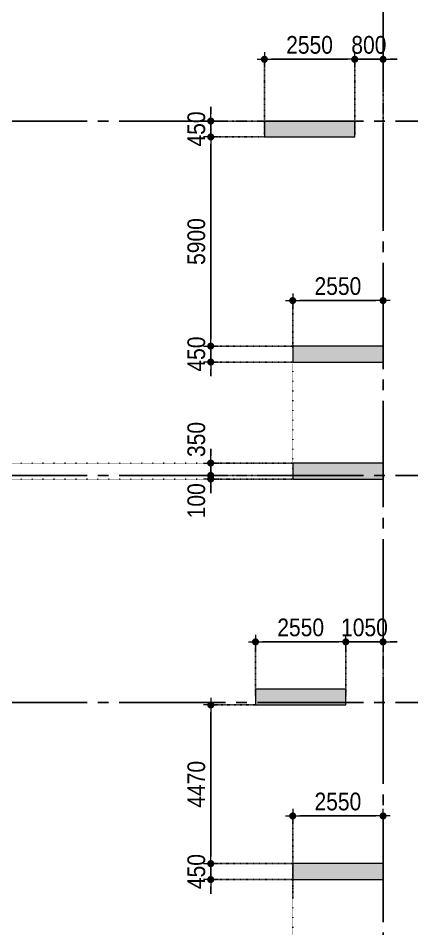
# Model space of a CAD drawing. Header units: millimetres. Extents: x -3973692 to -2843767, y 592734 to 838475.
# Drawn here: x -3659244 to -3648134, y 636043 to 661731 of the extents above; entities that cross this region are included whole.
import ezdxf
from ezdxf.enums import TextEntityAlignment as Align

# ---------------------------------------------------------------- set-up
doc = ezdxf.new("R2010")
doc.units = ezdxf.units.MM
doc.header["$MEASUREMENT"] = 0
doc.header["$PDMODE"] = 3
doc.header["$PDSIZE"] = -20
for name, pattern in [('CHG_XX_Luoi truc$0$MB_Luoi truc$0$Center101', [13, 10, -1, 1, -1]), ('DIVIDE2', [15.875, 6.35, -3.175, 0, -3.175, 0, -3.175]), ('DOT2', [0.125, 0, -0.125]), ('HIDDEN5', [2.8375, 1.25, -1.5875])]:
    doc.linetypes.add(name, pattern=pattern)
doc.layers.get('0').update_dxf_attribs({"lineweight": 9})
doc.layers.get('Defpoints').update_dxf_attribs({"color": 10, "lineweight": 0})
for name, color, linetype, lineweight in [("'S_General_Dim_1", 1, 'Continuous', 18), ("'S_General_Divide_3 Intermediate", 3, 'DIVIDE2', 40), ('CHG_XX_Cot_Ham 1$0$Ap0302_PC', 150, 'Continuous', 9), ('CHG_XX_Cot_Ham 1$0$Ap0302_PC @ 1', 150, 'Continuous', 9), ('CHG_XX_Cot_Ham 1$0$Ap0302_PC @ 150 VP1', 150, 'Continuous', 9), ('CHG_XX_Cot_Ham 1$0$Ap0302_PC @ 150 VP2', 150, 'Continuous', 9), ('CHG_XX_Cot_Ham 1$0$Ap0302_PC @ 150 VP3', 150, 'Continuous', 9), ('CHG_XX_Cot_Ham 1$0$Ap0302_PC @ 150 VP4', 150, 'Continuous', 9), ('CHG_XX_Cot_Ham 1$0$Ap0302_PC @ 150 VP5', 150, 'Continuous', 9), ('CHG_XX_Cot_Ham 1$0$Ap0302_PC @ 150 VP6', 150, 'Continuous', 9), ('CHG_XX_Cot_Ham 1$0$Ap0302_PC @ 150 VP7', 150, 'Continuous', 9), ('CHG_XX_Cot_Ham 1$0$Ap0302_PC @ 150 VP8', 150, 'Continuous', 9), ('CHG_XX_Cot_Ham 1$0$Ap0302_PC @ 150 VP9', 150, 'Continuous', 9), ('CHG_XX_Cot_Ham 1$0$Ap0302_PC @ 150 VPModel', 150, 'Continuous', 9), ('CHG_XX_Cot_Ham 1$0$Ap0311_H', 8, 'Continuous', 15)]:
    doc.layers.add(name, color=color, linetype=linetype, lineweight=lineweight)
for name, color, linetype in [('CHG_XX_Cot_Ham 1$0$mb_cot tang 1-3$0$Concrete Line', 6, 'Continuous'), ('CHG_XX_Luoi truc$0$Grid', 34, 'Continuous'), ('CHG_XX_Luoi truc$0$Grid Line', 251, 'CHG_XX_Luoi truc$0$MB_Luoi truc$0$Center101'), ('dim', 1, 'Continuous')]:
    doc.layers.add(name, color=color, linetype=linetype)
doc.styles.add('arial', font='arial.ttf', dxfattribs={"width": 0.85})
doc.styles.add('CHG_XX_Luoi truc$0$MB_Luoi truc$0$Grid A-F$0$VNI-HelveCB', font='')
doc.styles.get('CHG_XX_Luoi truc$0$MB_Luoi truc$0$Grid A-F$0$VNI-HelveCB').set_extended_font_data('VNI-Helve-Condense', bold=True)
doc.dimstyles.new('200', dxfattribs={"dimscale": 200, "dimtxt": 2.5, "dimasz": 1, "dimexe": 0, "dimexo": 0, "dimgap": 0.75, "dimtad": 1, "dimdec": 0, "dimrnd": 10, "dimzin": 9, "dimdsep": 46, "dimtxsty": 'arial', "dimblk1": 'DIMDOT', "dimblk2": 'DIMDOT', "dimsah": 1, "dimcen": 2, "dimdle": 3, "dimclre": 8, "dimclrt": 2, "dimadec": 0, "dimazin": 0, "dimtfac": 1, "dimtdec": 0, "dimtix": 1, "dimtmove": 2, "dimatfit": 3, "dimldrblk": 'DIMPIJL', "dimfxl": 1, "dimtvp": 1.8, "dimtolj": 1, "dimtzin": 0, "dimarcsym": 0})

# ---------------------------------------------------------------- blocks, each defined once
blk = doc.blocks.new('*U2841')
at = {"layer": 'CHG_XX_Luoi truc$0$Grid Line'}
blk.add_line((0, 0), (0, 608), dxfattribs=at)
at = {"layer": 'CHG_XX_Luoi truc$0$Grid', "lineweight": -2, "style": 'CHG_XX_Luoi truc$0$MB_Luoi truc$0$Grid A-F$0$VNI-HelveCB'}
for tag, p in [('GRIDSUB', (0, 617)), ('GRID', (0, -9))]:
    blk.add_attdef(tag, text='', height=5, dxfattribs=at).set_placement(p, align=Align.MIDDLE)
blk = doc.blocks.new('*U2843')
at = {"layer": 'CHG_XX_Luoi truc$0$Grid Line'}
blk.add_line((0, 0), (0, 438), dxfattribs=at)
at = {"layer": 'CHG_XX_Luoi truc$0$Grid', "lineweight": -2, "style": 'CHG_XX_Luoi truc$0$MB_Luoi truc$0$Grid A-F$0$VNI-HelveCB'}
for tag, p in [('GRIDSUB', (0, 447)), ('GRID', (0, -9))]:
    blk.add_attdef(tag, text='', height=5, dxfattribs=at).set_placement(p, align=Align.MIDDLE)
blk = doc.blocks.new('CHG_XX_Luoi truc')
at = {"layer": 'CHG_XX_Luoi truc$0$Grid', "xscale": 300, "yscale": 300, "zscale": 300}
blk.add_blockref('*U2841', (99550, -12747), dxfattribs=at)
at = {"layer": 'CHG_XX_Luoi truc$0$Grid', "xscale": 300.0000000000013, "yscale": 300.0000000000013, "zscale": 300.0000000000013, "rotation": 90}
for p in [(110703, 48850), (110703, 38850), (110703, 32450)]:
    blk.add_blockref('*U2843', p, dxfattribs=at)
blk = doc.blocks.new('*U3241')
at = {"layer": 'CHG_XX_Cot_Ham 1$0$Ap0302_PC @ 1'}
h = blk.add_hatch(color=256, dxfattribs=at)
h.dxf.hatch_style = 1
h.paths.add_polyline_path([(450, 0), (0, 0), (0, -2550), (450, -2550)])
at = {"layer": 'CHG_XX_Cot_Ham 1$0$Ap0302_PC @ 150 VP1'}
h = blk.add_hatch(color=256, dxfattribs=at)
h.dxf.hatch_style = 1
h.paths.add_polyline_path([(450, 0), (0, 0), (0, -2550), (450, -2550)])
at = {"layer": 'CHG_XX_Cot_Ham 1$0$Ap0302_PC @ 150 VP2'}
h = blk.add_hatch(color=256, dxfattribs=at)
h.dxf.hatch_style = 1
h.paths.add_polyline_path([(450, 0), (0, 0), (0, -2550), (450, -2550)])
at = {"layer": 'CHG_XX_Cot_Ham 1$0$Ap0302_PC @ 150 VP3'}
h = blk.add_hatch(color=256, dxfattribs=at)
h.dxf.hatch_style = 1
h.paths.add_polyline_path([(450, 0), (0, 0), (0, -2550), (450, -2550)])
at = {"layer": 'CHG_XX_Cot_Ham 1$0$Ap0302_PC @ 150 VP4'}
h = blk.add_hatch(color=256, dxfattribs=at)
h.dxf.hatch_style = 1
h.paths.add_polyline_path([(450, 0), (0, 0), (0, -2550), (450, -2550)])
at = {"layer": 'CHG_XX_Cot_Ham 1$0$Ap0302_PC @ 150 VP5'}
h = blk.add_hatch(color=256, dxfattribs=at)
h.dxf.hatch_style = 1
h.paths.add_polyline_path([(450, 0), (0, 0), (0, -2550), (450, -2550)])
at = {"layer": 'CHG_XX_Cot_Ham 1$0$Ap0302_PC @ 150 VP6'}
h = blk.add_hatch(color=256, dxfattribs=at)
h.dxf.hatch_style = 1
h.paths.add_polyline_path([(450, 0), (0, 0), (0, -2550), (450, -2550)])
at = {"layer": 'CHG_XX_Cot_Ham 1$0$Ap0302_PC @ 150 VP7'}
h = blk.add_hatch(color=256, dxfattribs=at)
h.dxf.hatch_style = 1
h.paths.add_polyline_path([(450, 0), (0, 0), (0, -2550), (450, -2550)])
at = {"layer": 'CHG_XX_Cot_Ham 1$0$Ap0302_PC @ 150 VP8'}
h = blk.add_hatch(color=256, dxfattribs=at)
h.dxf.hatch_style = 1
h.paths.add_polyline_path([(450, 0), (0, 0), (0, -2550), (450, -2550)])
at = {"layer": 'CHG_XX_Cot_Ham 1$0$Ap0302_PC @ 150 VP9'}
h = blk.add_hatch(color=256, dxfattribs=at)
h.dxf.hatch_style = 1
h.paths.add_polyline_path([(450, 0), (0, 0), (0, -2550), (450, -2550)])
at = {"layer": 'CHG_XX_Cot_Ham 1$0$Ap0302_PC @ 150 VPModel'}
h = blk.add_hatch(color=256, dxfattribs=at)
h.dxf.hatch_style = 1
h.paths.add_polyline_path([(450, 0), (0, 0), (0, -2550), (450, -2550)])
blk = doc.blocks.new('CHG_XX_Cot_Ham 1$0$Block A_C450x2250')
at = {"layer": 'CHG_XX_Cot_Ham 1$0$Ap0302_PC'}
blk.add_lwpolyline([(450, -2550), (0, -2550), (0, 0), (450, 0)], close=True, dxfattribs=at)
blk.add_blockref('*U3241', (0, 0), dxfattribs=at)
blk = doc.blocks.new('CHG_XX_Cot_Ham 1')
at = {"layer": 'CHG_XX_Cot_Ham 1$0$Ap0311_H'}
h = blk.add_hatch(color=256, dxfattribs=at)
h.dxf.hatch_style = 1
h.paths.add_polyline_path([(99639.2, 163400), (-10900, 163400), (-10900, 85450), (-300, 85450), (-300, 84050), (32350, 84050), (32350, -9000), (103575.5, -9000), (106050, -6022), (106050, 158254.3)])
h.paths.add_polyline_path([(99533.7, 163100), (105750, 158110.4), (105750, 90450), (105650, 90450), (105650, 90450), (105750, 90450), (105750, 13850), (105750, 13825.9), (105750, -5913.6), (103434.7, -8700), (93600, -8700), (32650, -8700), (32650, 84350), (0, 84350), (0, 85750), (-10600, 85750), (-10600, 163100), (93600, 163100)], flags=16)
at = {"layer": 'CHG_XX_Cot_Ham 1$0$Ap0302_PC', "xscale": -1, "rotation": 90}
for p in [(96200, 48850), (97000, 42500), (97000, 39200), (95950, 32825), (97000, 27900)]:
    blk.add_blockref('CHG_XX_Cot_Ham 1$0$Block A_C450x2250', p, dxfattribs=at)
at = {"layer": 'CHG_XX_Cot_Ham 1$0$mb_cot tang 1-3$0$Concrete Line'}
blk.add_blockref('CHG_XX_Luoi truc', (0, 0), dxfattribs=at)
blk = doc.blocks.new('DIMDOT')
for p, q in [((1, 0), (-1, 0)), ((0, -1), (0, 1))]:
    blk.add_line(p, q)
at = {"const_width": 0.5}
blk.add_lwpolyline([(-0.25, 0, 1), (0.25, 0, 1)], format="xyb", close=True, dxfattribs=at)
blk = doc.blocks.new('*D2042')
at = {"layer": "'S_General_Dim_1", "color": 8, "linetype": 'HIDDEN5', "lineweight": -2, "transparency": 16777216}
for p, q in [((-3652295, 658431), (-3652295, 660571)), ((-3649745, 658431), (-3649745, 660571))]:
    blk.add_line(p, q, dxfattribs=at)
at = {"layer": "'S_General_Dim_1", "color": 0, "lineweight": -2, "transparency": 16777216}
blk.add_line((-3652095, 660571), (-3649945, 660571), dxfattribs=at)
at = {"layer": 'Defpoints', "color": 0, "transparency": 16777216}
for p in [(-3649745, 660571), (-3652295, 658431), (-3649745, 658431)]:
    blk.add_point(p, dxfattribs=at)
at = {"layer": "'S_General_Dim_1", "color": 0, "lineweight": -2, "transparency": 16777216, "xscale": 200, "yscale": 200, "zscale": 200, "rotation": 180}
blk.add_blockref('DIMDOT', (-3652295, 660571), dxfattribs=at)
at = {"layer": "'S_General_Dim_1", "color": 0, "lineweight": -2, "transparency": 16777216, "xscale": 200, "yscale": 200, "zscale": 200}
blk.add_blockref('DIMDOT', (-3649745, 660571), dxfattribs=at)
at = {"layer": "'S_General_Dim_1", "color": 2, "transparency": 16777216, "insert": (-3651020, 660976), "char_height": 500, "attachment_point": 5, "style": 'arial'}
blk.add_mtext('\\A1;2550', dxfattribs=at)
blk = doc.blocks.new('DIMPIJL')
at = {"linetype": 'ByBlock'}
blk.add_solid([(-2.5, 0.42), (-2.5, -0.42), (0, 0)], dxfattribs=at)
blk = doc.blocks.new('*D2056')
at = {"layer": "'S_General_Dim_1", "color": 0, "lineweight": -2, "transparency": 16777216}
for p, q in [((-3649945, 660571), (-3650145, 660571)), ((-3649745, 660571), (-3648945, 660571)), ((-3648745, 660571), (-3648545, 660571))]:
    blk.add_line(p, q, dxfattribs=at)
at = {"layer": "'S_General_Dim_1", "color": 8, "linetype": 'HIDDEN5', "lineweight": -2, "transparency": 16777216}
for p, q in [((-3649745, 658431), (-3649745, 660571)), ((-3648945, 657982), (-3648945, 660571))]:
    blk.add_line(p, q, dxfattribs=at)
at = {"layer": 'Defpoints', "color": 0, "transparency": 16777216}
for p in [(-3648945, 660571), (-3649745, 658431), (-3648945, 657982)]:
    blk.add_point(p, dxfattribs=at)
at = {"layer": "'S_General_Dim_1", "color": 0, "lineweight": -2, "transparency": 16777216, "xscale": 200, "yscale": 200, "zscale": 200}
blk.add_blockref('DIMDOT', (-3649745, 660571), dxfattribs=at)
at = {"layer": "'S_General_Dim_1", "color": 0, "lineweight": -2, "transparency": 16777216, "xscale": 200, "yscale": 200, "zscale": 200, "rotation": 180}
blk.add_blockref('DIMDOT', (-3648945, 660571), dxfattribs=at)
at = {"layer": "'S_General_Dim_1", "color": 2, "transparency": 16777216, "insert": (-3649345, 660976), "char_height": 500, "attachment_point": 5, "style": 'arial'}
blk.add_mtext('\\A1;800', dxfattribs=at)
blk = doc.blocks.new('*D2058')
at = {"layer": "'S_General_Dim_1", "color": 8, "linetype": 'HIDDEN5', "lineweight": -2, "transparency": 16777216}
for p, q in [((-3651495, 652431), (-3651495, 653765)), ((-3648945, 652431), (-3648945, 653765))]:
    blk.add_line(p, q, dxfattribs=at)
at = {"layer": "'S_General_Dim_1", "color": 0, "lineweight": -2, "transparency": 16777216}
blk.add_line((-3651295, 653765), (-3649145, 653765), dxfattribs=at)
at = {"layer": 'Defpoints', "color": 0, "transparency": 16777216}
for p in [(-3648945, 653765), (-3651495, 652431), (-3648945, 652431)]:
    blk.add_point(p, dxfattribs=at)
at = {"layer": "'S_General_Dim_1", "color": 0, "lineweight": -2, "transparency": 16777216, "xscale": 200, "yscale": 200, "zscale": 200, "rotation": 180}
blk.add_blockref('DIMDOT', (-3651495, 653765), dxfattribs=at)
at = {"layer": "'S_General_Dim_1", "color": 0, "lineweight": -2, "transparency": 16777216, "xscale": 200, "yscale": 200, "zscale": 200}
blk.add_blockref('DIMDOT', (-3648945, 653765), dxfattribs=at)
at = {"layer": "'S_General_Dim_1", "color": 2, "transparency": 16777216, "insert": (-3650220, 654171), "char_height": 500, "attachment_point": 5, "style": 'arial'}
blk.add_mtext('\\A1;2550', dxfattribs=at)
blk = doc.blocks.new('*D2043')
at = {"layer": "'S_General_Dim_1", "color": 0, "lineweight": -2, "transparency": 16777216}
for p, q in [((-3653809, 659031), (-3653809, 659231)), ((-3653809, 658831), (-3653809, 658381)), ((-3653809, 658181), (-3653809, 657981))]:
    blk.add_line(p, q, dxfattribs=at)
at = {"layer": "'S_General_Dim_1", "color": 8, "linetype": 'HIDDEN5', "lineweight": -2, "transparency": 16777216}
for p, q in [((-3652295, 658831), (-3653809, 658831)), ((-3652295, 658381), (-3653809, 658381))]:
    blk.add_line(p, q, dxfattribs=at)
at = {"layer": 'Defpoints', "color": 0, "transparency": 16777216}
for p in [(-3652295, 658831), (-3653809, 658381), (-3652295, 658381)]:
    blk.add_point(p, dxfattribs=at)
at = {"layer": "'S_General_Dim_1", "color": 0, "lineweight": -2, "transparency": 16777216, "xscale": 200, "yscale": 200, "zscale": 200}
for p, rotation in [((-3653809, 658831), 270), ((-3653809, 658381), 90)]:
    blk.add_blockref('DIMDOT', p, dxfattribs=dict(at, rotation=rotation))
at = {"layer": "'S_General_Dim_1", "color": 2, "transparency": 16777216, "insert": (-3654214, 658606), "char_height": 500, "attachment_point": 5, "rotation": 90, "style": 'arial'}
blk.add_mtext('\\A1;450', dxfattribs=at)
blk = doc.blocks.new('*D2044')
at = {"layer": "'S_General_Dim_1", "color": 8, "linetype": 'HIDDEN5', "lineweight": -2, "transparency": 16777216}
for p, q in [((-3652295, 658381), (-3653809, 658381)), ((-3651495, 652481), (-3653809, 652481))]:
    blk.add_line(p, q, dxfattribs=at)
at = {"layer": "'S_General_Dim_1", "color": 0, "lineweight": -2, "transparency": 16777216}
blk.add_line((-3653809, 658181), (-3653809, 652681), dxfattribs=at)
at = {"layer": 'Defpoints', "color": 0, "transparency": 16777216}
for p in [(-3652295, 658381), (-3653809, 652481), (-3651495, 652481)]:
    blk.add_point(p, dxfattribs=at)
at = {"layer": "'S_General_Dim_1", "color": 0, "lineweight": -2, "transparency": 16777216, "xscale": 200, "yscale": 200, "zscale": 200}
for p, rotation in [((-3653809, 658381), 90), ((-3653809, 652481), 270)]:
    blk.add_blockref('DIMDOT', p, dxfattribs=dict(at, rotation=rotation))
at = {"layer": "'S_General_Dim_1", "color": 2, "transparency": 16777216, "insert": (-3654214, 655431), "char_height": 500, "attachment_point": 5, "rotation": 90, "style": 'arial'}
blk.add_mtext('\\A1;5900', dxfattribs=at)
blk = doc.blocks.new('*D2045')
at = {"layer": "'S_General_Dim_1", "color": 0, "lineweight": -2, "transparency": 16777216}
for p, q in [((-3653809, 652681), (-3653809, 652881)), ((-3653809, 652481), (-3653809, 652031)), ((-3653809, 651831), (-3653809, 651631))]:
    blk.add_line(p, q, dxfattribs=at)
at = {"layer": "'S_General_Dim_1", "color": 8, "linetype": 'HIDDEN5', "lineweight": -2, "transparency": 16777216}
for p, q in [((-3651495, 652481), (-3653809, 652481)), ((-3651495, 652031), (-3653809, 652031))]:
    blk.add_line(p, q, dxfattribs=at)
at = {"layer": 'Defpoints', "color": 0, "transparency": 16777216}
for p in [(-3651495, 652481), (-3653809, 652031), (-3651495, 652031)]:
    blk.add_point(p, dxfattribs=at)
at = {"layer": "'S_General_Dim_1", "color": 0, "lineweight": -2, "transparency": 16777216, "xscale": 200, "yscale": 200, "zscale": 200}
for p, rotation in [((-3653809, 652481), 270), ((-3653809, 652031), 90)]:
    blk.add_blockref('DIMDOT', p, dxfattribs=dict(at, rotation=rotation))
at = {"layer": "'S_General_Dim_1", "color": 2, "transparency": 16777216, "insert": (-3654214, 652256), "char_height": 500, "attachment_point": 5, "rotation": 90, "style": 'arial'}
blk.add_mtext('\\A1;450', dxfattribs=at)
blk = doc.blocks.new('*D2046')
at = {"layer": "'S_General_Dim_1", "color": 0, "lineweight": -2, "transparency": 16777216}
for p, q in [((-3653809, 649381), (-3653809, 649581)), ((-3653809, 649181), (-3653809, 648831)), ((-3653809, 648631), (-3653809, 648431))]:
    blk.add_line(p, q, dxfattribs=at)
at = {"layer": "'S_General_Dim_1", "color": 8, "linetype": 'HIDDEN5', "lineweight": -2, "transparency": 16777216}
for p, q in [((-3651495, 649181), (-3653809, 649181)), ((-3652295, 648831), (-3653809, 648831))]:
    blk.add_line(p, q, dxfattribs=at)
at = {"layer": 'Defpoints', "color": 0, "transparency": 16777216}
for p in [(-3651495, 649181), (-3653809, 648831), (-3652295, 648831)]:
    blk.add_point(p, dxfattribs=at)
at = {"layer": "'S_General_Dim_1", "color": 0, "lineweight": -2, "transparency": 16777216, "xscale": 200, "yscale": 200, "zscale": 200}
for p, rotation in [((-3653809, 649181), 270), ((-3653809, 648831), 90)]:
    blk.add_blockref('DIMDOT', p, dxfattribs=dict(at, rotation=rotation))
at = {"layer": "'S_General_Dim_1", "color": 2, "transparency": 16777216, "insert": (-3654214, 649846), "char_height": 500, "attachment_point": 5, "rotation": 90, "style": 'arial'}
blk.add_mtext('\\A1;350', dxfattribs=at)
blk = doc.blocks.new('*D2047')
at = {"layer": "'S_General_Dim_1", "color": 0, "lineweight": -2, "transparency": 16777216}
for p, q in [((-3653809, 649031), (-3653809, 649231)), ((-3653809, 648831), (-3653809, 648731)), ((-3653809, 648531), (-3653809, 648331))]:
    blk.add_line(p, q, dxfattribs=at)
at = {"layer": "'S_General_Dim_1", "color": 8, "linetype": 'HIDDEN5', "lineweight": -2, "transparency": 16777216}
for p, q in [((-3652295, 648831), (-3653809, 648831)), ((-3651495, 648731), (-3653809, 648731))]:
    blk.add_line(p, q, dxfattribs=at)
at = {"layer": 'Defpoints', "color": 0, "transparency": 16777216}
for p in [(-3653809, 648731), (-3652295, 648831), (-3651495, 648731)]:
    blk.add_point(p, dxfattribs=at)
at = {"layer": "'S_General_Dim_1", "color": 0, "lineweight": -2, "transparency": 16777216, "xscale": 200, "yscale": 200, "zscale": 200}
for p, rotation in [((-3653809, 648831), 270), ((-3653809, 648731), 90)]:
    blk.add_blockref('DIMDOT', p, dxfattribs=dict(at, rotation=rotation))
at = {"layer": "'S_General_Dim_1", "color": 2, "transparency": 16777216, "insert": (-3654214, 648117), "char_height": 500, "attachment_point": 5, "rotation": 90, "style": 'arial'}
blk.add_mtext('\\A1;100', dxfattribs=at)
blk = doc.blocks.new('*D2048')
at = {"layer": "'S_General_Dim_1", "color": 8, "linetype": 'HIDDEN5', "lineweight": -2, "transparency": 16777216}
for p, q in [((-3652545, 642356), (-3653809, 642356)), ((-3651495, 637881), (-3653809, 637881))]:
    blk.add_line(p, q, dxfattribs=at)
at = {"layer": "'S_General_Dim_1", "color": 0, "lineweight": -2, "transparency": 16777216}
blk.add_line((-3653809, 642156), (-3653809, 638081), dxfattribs=at)
at = {"layer": 'Defpoints', "color": 0, "transparency": 16777216}
for p in [(-3652545, 642356), (-3653809, 637881), (-3651495, 637881)]:
    blk.add_point(p, dxfattribs=at)
at = {"layer": "'S_General_Dim_1", "color": 0, "lineweight": -2, "transparency": 16777216, "xscale": 200, "yscale": 200, "zscale": 200}
for p, rotation in [((-3653809, 642356), 90), ((-3653809, 637881), 270)]:
    blk.add_blockref('DIMDOT', p, dxfattribs=dict(at, rotation=rotation))
at = {"layer": "'S_General_Dim_1", "color": 2, "transparency": 16777216, "insert": (-3654214, 640119), "char_height": 500, "attachment_point": 5, "rotation": 90, "style": 'arial'}
blk.add_mtext('\\A1;4470', dxfattribs=at)
blk = doc.blocks.new('*D2049')
at = {"layer": "'S_General_Dim_1", "color": 0, "lineweight": -2, "transparency": 16777216}
for p, q in [((-3653809, 638081), (-3653809, 638281)), ((-3653809, 637881), (-3653809, 637431)), ((-3653809, 637231), (-3653809, 637031))]:
    blk.add_line(p, q, dxfattribs=at)
at = {"layer": "'S_General_Dim_1", "color": 8, "linetype": 'HIDDEN5', "lineweight": -2, "transparency": 16777216}
for p, q in [((-3651495, 637881), (-3653809, 637881)), ((-3651495, 637431), (-3653809, 637431))]:
    blk.add_line(p, q, dxfattribs=at)
at = {"layer": 'Defpoints', "color": 0, "transparency": 16777216}
for p in [(-3651495, 637881), (-3653809, 637431), (-3651495, 637431)]:
    blk.add_point(p, dxfattribs=at)
at = {"layer": "'S_General_Dim_1", "color": 0, "lineweight": -2, "transparency": 16777216, "xscale": 200, "yscale": 200, "zscale": 200}
for p, rotation in [((-3653809, 637881), 270), ((-3653809, 637431), 90)]:
    blk.add_blockref('DIMDOT', p, dxfattribs=dict(at, rotation=rotation))
at = {"layer": "'S_General_Dim_1", "color": 2, "transparency": 16777216, "insert": (-3654214, 637656), "char_height": 500, "attachment_point": 5, "rotation": 90, "style": 'arial'}
blk.add_mtext('\\A1;450', dxfattribs=at)
blk = doc.blocks.new('*D2081')
at = {"layer": "'S_General_Dim_1", "color": 8, "linetype": 'HIDDEN5', "lineweight": -2, "transparency": 16777216}
for p, q in [((-3652545, 642606), (-3652545, 644137)), ((-3649995, 642606), (-3649995, 644137))]:
    blk.add_line(p, q, dxfattribs=at)
at = {"layer": "'S_General_Dim_1", "color": 0, "lineweight": -2, "transparency": 16777216}
blk.add_line((-3652345, 644137), (-3650195, 644137), dxfattribs=at)
at = {"layer": 'Defpoints', "color": 0, "transparency": 16777216}
for p in [(-3649995, 644137), (-3652545, 642606), (-3649995, 642606)]:
    blk.add_point(p, dxfattribs=at)
at = {"layer": "'S_General_Dim_1", "color": 0, "lineweight": -2, "transparency": 16777216, "xscale": 200, "yscale": 200, "zscale": 200, "rotation": 180}
blk.add_blockref('DIMDOT', (-3652545, 644137), dxfattribs=at)
at = {"layer": "'S_General_Dim_1", "color": 0, "lineweight": -2, "transparency": 16777216, "xscale": 200, "yscale": 200, "zscale": 200}
blk.add_blockref('DIMDOT', (-3649995, 644137), dxfattribs=at)
at = {"layer": "'S_General_Dim_1", "color": 2, "transparency": 16777216, "insert": (-3651270, 644542), "char_height": 500, "attachment_point": 5, "style": 'arial'}
blk.add_mtext('\\A1;2550', dxfattribs=at)
blk = doc.blocks.new('*D2082')
at = {"layer": "'S_General_Dim_1", "color": 0, "lineweight": -2, "transparency": 16777216}
for p, q in [((-3650195, 644137), (-3650395, 644137)), ((-3649995, 644137), (-3648945, 644137)), ((-3648745, 644137), (-3648545, 644137))]:
    blk.add_line(p, q, dxfattribs=at)
at = {"layer": "'S_General_Dim_1", "color": 8, "linetype": 'HIDDEN5', "lineweight": -2, "transparency": 16777216}
for p, q in [((-3649995, 642606), (-3649995, 644137)), ((-3648945, 642606), (-3648945, 644137))]:
    blk.add_line(p, q, dxfattribs=at)
at = {"layer": 'Defpoints', "color": 0, "transparency": 16777216}
for p in [(-3648945, 644137), (-3649995, 642606), (-3648945, 642606)]:
    blk.add_point(p, dxfattribs=at)
at = {"layer": "'S_General_Dim_1", "color": 0, "lineweight": -2, "transparency": 16777216, "xscale": 200, "yscale": 200, "zscale": 200}
blk.add_blockref('DIMDOT', (-3649995, 644137), dxfattribs=at)
at = {"layer": "'S_General_Dim_1", "color": 0, "lineweight": -2, "transparency": 16777216, "xscale": 200, "yscale": 200, "zscale": 200, "rotation": 180}
blk.add_blockref('DIMDOT', (-3648945, 644137), dxfattribs=at)
at = {"layer": "'S_General_Dim_1", "color": 2, "transparency": 16777216, "insert": (-3649470, 644542), "char_height": 500, "attachment_point": 5, "style": 'arial'}
blk.add_mtext('\\A1;1050', dxfattribs=at)
blk = doc.blocks.new('*D2083')
at = {"layer": "'S_General_Dim_1", "color": 8, "linetype": 'HIDDEN5', "lineweight": -2, "transparency": 16777216}
for p, q in [((-3651495, 636894), (-3651495, 639225)), ((-3648945, 636894), (-3648945, 639225))]:
    blk.add_line(p, q, dxfattribs=at)
at = {"layer": "'S_General_Dim_1", "color": 0, "lineweight": -2, "transparency": 16777216}
blk.add_line((-3651295, 639225), (-3649145, 639225), dxfattribs=at)
at = {"layer": 'Defpoints', "color": 0, "transparency": 16777216}
for p in [(-3648945, 639225), (-3651495, 636894), (-3648945, 636894)]:
    blk.add_point(p, dxfattribs=at)
at = {"layer": "'S_General_Dim_1", "color": 0, "lineweight": -2, "transparency": 16777216, "xscale": 200, "yscale": 200, "zscale": 200, "rotation": 180}
blk.add_blockref('DIMDOT', (-3651495, 639225), dxfattribs=at)
at = {"layer": "'S_General_Dim_1", "color": 0, "lineweight": -2, "transparency": 16777216, "xscale": 200, "yscale": 200, "zscale": 200}
blk.add_blockref('DIMDOT', (-3648945, 639225), dxfattribs=at)
at = {"layer": "'S_General_Dim_1", "color": 2, "transparency": 16777216, "insert": (-3650220, 639630), "char_height": 500, "attachment_point": 5, "style": 'arial'}
blk.add_mtext('\\A1;2550', dxfattribs=at)

msp = doc.modelspace()

# ---------------------------------------------------------------- linework, layer by layer
at = {"layer": 'dim', "linetype": 'DOT2', "ltscale": 10}
for p, q in [((-3651495.2, 651981), (-3651495.2, 648781)), ((-3651495.2, 649181), (-3661195.2, 649181)), ((-3651495.2, 648731), (-3661195.2, 648731)), ((-3651495.2, 637481), (-3651495.2, 615231))]:
    msp.add_line(p, q, dxfattribs=at)

# ---------------------------------------------------------------- block references
at = {"layer": "'S_General_Divide_3 Intermediate"}
msp.add_blockref('CHG_XX_Cot_Ham 1', (-3748495.2, 609981), dxfattribs=at)

# ---------------------------------------------------------------- dimensions: what is measured, and where the dimension line sits
at = {"layer": "'S_General_Dim_1"}
for base, p1, p2, picture, middle in [((-3649745.2, 660570.9), (-3652295.2, 658431), (-3649745.2, 658431), '*D2042', (-3651020.2, 660976.2)), ((-3648945.2, 660570.9), (-3649745.2, 658431), (-3648945.2, 657982.3), '*D2056', (-3649345.2, 660976.2)), ((-3648945.2, 653765.3), (-3651495.2, 652431), (-3648945.2, 652431), '*D2058', (-3650220.2, 654170.6)), ((-3649995.2, 644137), (-3652545.2, 642606), (-3649995.2, 642606), '*D2081', (-3651270.2, 644542.2)), ((-3648945.2, 644137), (-3649995.2, 642606), (-3648945.2, 642606), '*D2082', (-3649470.2, 644542.2)), ((-3648945.2, 639224.9), (-3651495.2, 636894.5), (-3648945.2, 636894.5), '*D2083', (-3650220.2, 639630.2))]:
    dim = msp.add_linear_dim(base=base, p1=p1, p2=p2, dimstyle='200', dxfattribs=at)
    dim.commit()
    dim.dimension.update_dxf_attribs({"geometry": picture, "text_midpoint": middle})
for base, p1, p2, picture, middle in [((-3653808.9, 658381), (-3652295.2, 658831), (-3652295.2, 658381), '*D2043', (-3654214.2, 658606)), ((-3653808.9, 652481), (-3652295.2, 658381), (-3651495.2, 652481), '*D2044', (-3654214.2, 655431)), ((-3653808.9, 652031), (-3651495.2, 652481), (-3651495.2, 652031), '*D2045', (-3654214.2, 652256)), ((-3653808.9, 637881), (-3652545.2, 642356), (-3651495.2, 637881), '*D2048', (-3654214.2, 640118.5)), ((-3653808.9, 637431), (-3651495.2, 637881), (-3651495.2, 637431), '*D2049', (-3654214.2, 637656))]:
    dim = msp.add_linear_dim(base=base, p1=p1, p2=p2, angle=90, dimstyle='200', dxfattribs=at)
    dim.commit()
    dim.dimension.update_dxf_attribs({"geometry": picture, "text_midpoint": middle})
for base, p1, p2, picture, middle in [((-3653808.9, 648831), (-3651495.2, 649181), (-3652295.2, 648831), '*D2046', (-3654214.3, 649846.3)), ((-3653808.9, 648731), (-3652295.2, 648831), (-3651495.2, 648731), '*D2047', (-3654214.2, 648117.1))]:
    dim = msp.add_linear_dim(base=base, p1=p1, p2=p2, angle=90, dimstyle='200', dxfattribs=at)
    dim.commit()
    dim.dimension.update_dxf_attribs({"geometry": picture, "text_midpoint": middle, "dimtype": 160})

doc.saveas('drawing.dxf')
